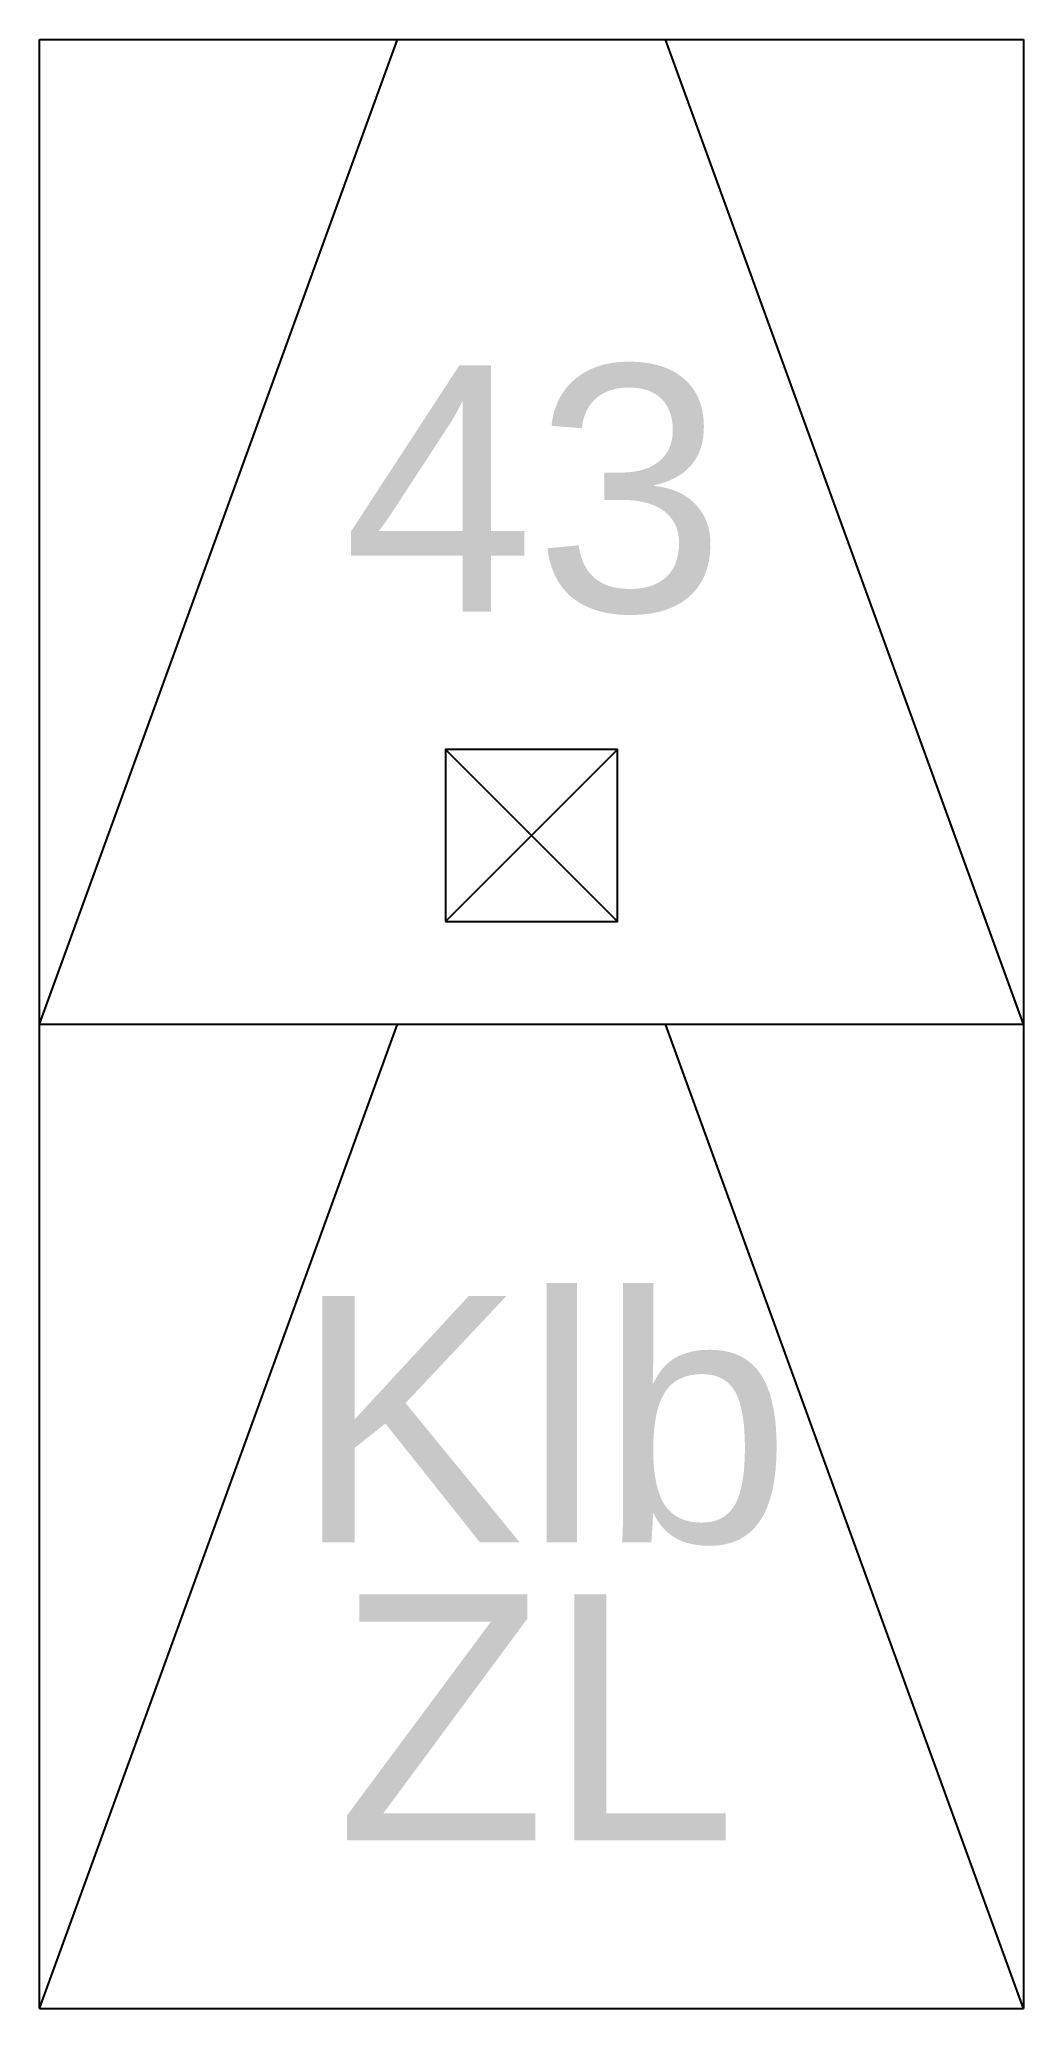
# Model space of a CAD drawing. Header units: millimetres. Extents: x 214 to 414, y 128 to 528.
import ezdxf
from ezdxf.enums import TextEntityAlignment as Align

# ---------------------------------------------------------------- set-up
doc = ezdxf.new("R2010")
doc.units = ezdxf.units.MM
doc.layers.add('rozhrani', color=4, linetype='Continuous')
doc.layers.add('TTmoduly', color=3, linetype='Continuous')
doc.styles.get("Standard").update_dxf_attribs({"font": 'arial.ttf'})

msp = doc.modelspace()

# ---------------------------------------------------------------- linework, layer by layer
at = {"layer": 'rozhrani'}
for p, q in [((214.04, 328.12), (286.84, 528.12)), ((414.04, 328.12), (341.25, 528.12)), ((214.04, 128.12), (286.84, 328.12)), ((414.04, 128.12), (341.25, 328.12))]:
    msp.add_line(p, q, dxfattribs=at)
at = {"layer": 'TTmoduly'}
for p, q in [((214.04, 128.12), (214.04, 528.12)), ((214.04, 528.12), (414.04, 528.12)), ((414.04, 528.12), (414.04, 128.12)), ((296.54, 383.91), (331.54, 348.91)), ((296.54, 348.91), (331.54, 383.91)), ((214.04, 328.12), (414.04, 328.12)), ((214.04, 128.12), (414.04, 128.12))]:
    msp.add_line(p, q, dxfattribs=at)
msp.add_lwpolyline([(296.54, 348.91), (331.54, 348.91), (331.54, 383.91), (296.54, 383.91)], close=True, dxfattribs=at)

# ---------------------------------------------------------------- texts
msp.add_text('43', height=50, dxfattribs=at).set_placement((275.78, 411.91))
for s, p in [('Klb', (316.31, 222.84)), ('ZL', (315.09, 162.28))]:
    msp.add_text(s, height=50, dxfattribs=at).set_placement(p, align=Align.CENTER)

doc.saveas('drawing.dxf')
